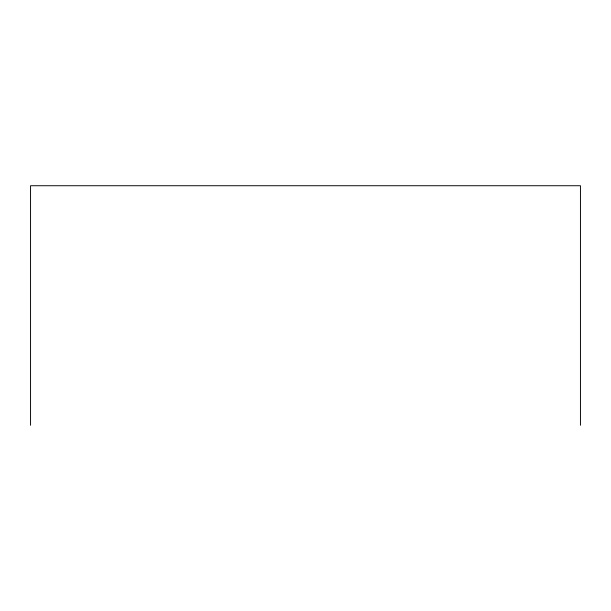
<?xml version="1.0" encoding="UTF-8"?>
<svg xmlns="http://www.w3.org/2000/svg" width="611" height="611" viewBox="0 0 611 611"><rect width="100%" height="100%" fill="white"/><g stroke="black" fill="none" stroke-linecap="round" stroke-linejoin="round"><path stroke-width="0.92" d="M580.45 425.271L580.45 185.729L30.55 185.729L30.55 425.271"/></g></svg>
